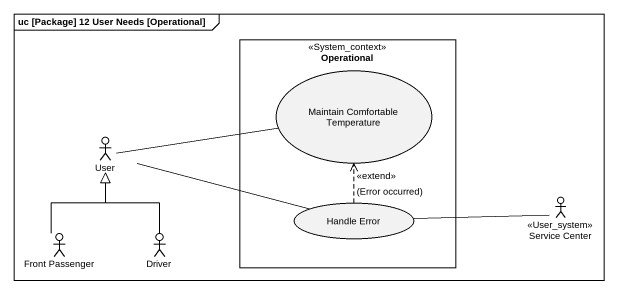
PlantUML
@startuml
mainframe uc [Package] 12 User Needs [Operational]
rectangle Operational <<System_context>> {
  usecase "Maintain Comfortable Temperature" as Maintain_Comfortable
  usecase "Handle Error" as Handle_Error
}
actor User
actor "Service Center" as Service_Center <<User_system>>
actor "Front Passenger" as Front_Passenger
actor Driver
User -right- Maintain_Comfortable
User -right- Handle_Error
Handle_Error .up.> Maintain_Comfortable : <<extend>>\n(Error occurred)
Service_Center -left- Handle_Error
Front_Passenger -up-|> User
Driver -up-|> User
@enduml
